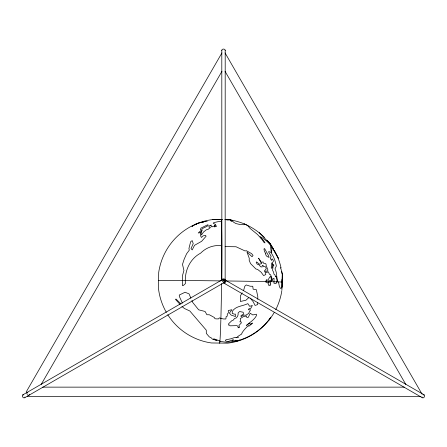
<?xml version="1.0" encoding="UTF-8"?>
<svg xmlns="http://www.w3.org/2000/svg" width="447" height="447" viewBox="0 0 447 447"><rect width="100%" height="100%" fill="white"/><g stroke="black" fill="none" stroke-linecap="round" stroke-linejoin="round"><path stroke-width="0.67" d="M223.506 279.99L223.506 280.962L224.78 281.224C224.232 285.426 220.013 278.118 223.925 279.749L223.506 279.99L224.36 280.979L225.154 280.286L225.204 50.204C224.925 48.673 222.075 48.673 221.796 50.204L221.857 280.286M221.567 283.61L221.5 289.03A62.25 1.302 -89.3 0 1 219.695 343.005L219.354 343.123M221.611 280.224L221.706 272.782A62.25 1.302 -89.3 0 0 221.254 219.583L220.907 219.7M281.901 290.265L282.035 279.431M281.833 282.202L282.174 282.079L282.275 273.955M225.092 246.263A25.194 24.831 -6.8 0 1 226.35 246.621L236.044 246.755L245.017 250.929L246.398 250.711L251.627 253.633L253.069 255.488L252.002 256.746L246.956 251.968L249.264 258.299L249.169 260.21L250.516 263.557L255.969 269.038L257.522 269.345L261.154 272.245L263.585 275.581L265.786 274.564L265.596 272.609L264.691 271.826L264.434 270.888L266.317 268.759L265.395 266.613L263.652 266.708L263.009 265.35L262.322 265.317L262.104 266.988L260.718 266.809L258.606 264.434L257.226 264.216L256.176 262.249L256.639 261.897L259.444 264.222L261.624 263.652L258.578 258.182L261.283 262.21L263.16 261.959L263.188 263.087L265.211 263.462L266.094 264.082L266.038 265.138L267.882 269.904L267.585 271.117L265.434 271.066L266.401 272.463L268.423 271.837L269.468 274.385L270.463 274.57L271.703 277.419L271.854 280.738L272.251 280.682L272.899 278.565L274.028 278.285L273.966 283.297L275.855 283.621L276.425 283.007L276.989 280.593L276.743 278.576L275.95 276.224L275.676 276.844L274.827 274.737L273.905 274.134L273.676 272.385L272.541 270.234L273.251 265.322L273.927 265.272L273.301 264.484L272.849 264.831L272.625 263.473L272.162 267.798L271.681 268.435L271.24 267.479L271.681 263.143L273.313 261.674L273.246 260.238L272.072 258.785L271.597 260.417L270.368 258.595L271.122 256.31L268.479 251.734L270.39 251.896C273.67 255.852 275.296 261.014 276.347 265.993L274.994 268.971C277.559 273.402 275.894 279.157 278.777 283.292L279.358 286.398L280.325 288.393L281.353 287.851L281.912 288.013L282.359 273.95M257.718 302.591L257.69 304.563L255.081 305.457L253.181 301.686L250.197 298.132M257.768 299.3L257.807 296.668L256.338 289.65L253.147 289.198L252.751 286.27L250.231 286.242L246.263 284.946L244.788 286.27L243.621 290.421M282.191 279.638L282.191 286.952M271.273 245.565L272 249.901L271.53 250.214L271.737 252.488L270.949 250.18L270.536 246.146L270.888 245.626C268.105 241.961 264.104 238.759 260.065 236.592C261.372 239.056 264.065 240.246 265.037 242.956L263.886 242.308L262.199 239.687L257.506 234.474L250.236 228.54L247.616 225.545L244.246 223.791L244.096 224.752L239.402 224.383L235.949 223.573L233.496 222.165L233.384 221.706L231.244 221.338L230.093 219.807L227.707 219.628M24.881 397.349L24.948 396.997M29.334 394.779L29.407 394.427M225.148 50.5L225.204 50.204M223.506 280.962L223.925 279.749M221.561 220.891L221.259 221.544L217.885 221.701L213.778 222.651L213.191 223.237L215.728 224.612L214.269 225.534L216.203 225.69L216.46 226.439L214.487 226.897L215.041 226.372L214.348 226.014L211.844 226.903L211.833 226.266L211.057 226.271L210.872 225.534L211.275 225.092L209.682 225.562L208.749 226.908L210.453 227.517L207.766 229.596L206.592 229.618L203.575 231.987L201.491 234.966L201.027 232.77L200.256 233.574L200.608 235.876L201.401 237.463L203.083 235.899L205.385 235.34L206.128 236.212L201.619 241.33L194.518 245.314L192.221 249.907L191.009 248.593L193.221 243.654L192.193 240.592L190.651 241.71L188.936 248.498L189.299 250.158L186.606 253.762L184.175 259.176L182.499 264.378L183.929 270.496L182.549 275.391L182.421 285.616L183.348 285.504L185.438 283.566C184.276 271.497 189.606 258.969 200.608 253.17A25.194 24.831 -6.8 0 1 221.807 245.66M270.821 317.158C263.087 328.461 251.236 336.882 238.05 340.592M26.222 391.902L221.947 52.891M41.174 384.448L221.947 71.341M242.196 292.824L240.413 295.819L240.357 301.479L245.906 300.25L248.85 297.562M269.457 319.398L270.15 318.242M197.529 223.399L196.082 224.657M268.401 320.655L269.111 319.979M22.797 394.88C21.612 395.891 23.032 398.355 24.501 397.836L223.5 282.951C224.97 283.471 226.389 281.012 225.21 280.001C224.942 278.459 222.081 278.453 221.801 279.99L22.797 394.88L23.741 394.908M29.184 395.064L28.351 395.349L27.373 394.718M223.925 280.241L224.26 280.023M224.355 281.47L224.78 281.224M194.601 224.897L197.054 223.517L199.071 223.003M192.975 225.796L191.975 226.361L197.133 223.489L205.855 221.265M200.703 222.584L206.196 221.192L207.184 221.488M158.434 280.627L158.774 280.509A62.25 0.469 0.7 0 1 213.482 280.8L220.924 280.895M236.971 340.888L239.804 340.15L233.764 341.681L226.383 342.251L219.773 341.335L219.879 340.932L214.214 338.927L213.409 339.066L217.074 340.53L212.398 339.144L211.453 338.005L209.257 336.848L206.313 333.395L206.285 330.182L189.83 310.995L184.438 308.514L181.929 306.441M423.259 394.908C425.712 394.181 424.432 398.69 422.499 397.836L223.276 282.755M237.731 340.687L237.039 340.865L237.636 340.698M203.731 221.807L201.418 222.394M236.949 340.871L235.496 341.24L235.927 340.223L231.887 341.117L233.435 339.586L227.769 341.692L225.372 340.793L225.891 339.781L230.758 338.832L234.172 337.664L236.312 337.345L236.1 337.686L238.245 337.681L238.279 337.222L237.463 336.675L241.905 333.87L241.726 333.367C243.559 330.294 245.895 327.791 248.588 325.455L248.85 326.26L252.499 323.265L252.309 322.98L251.192 323.924L249.968 324.259L249.923 323.354L249.51 323.142L246.448 325.422C249.873 322.22 254.125 320.046 256.433 315.694L256.444 314.219L252.773 314.928L250.231 313.246L248.303 317.314L246.778 317.443L246.52 316.057L243.688 316.493L240.223 318.566L240.542 320.778L239.86 321.846L241.101 321.851L241.341 322.93L238.905 325.528L239.603 327.394L237.983 327.807L238.374 327.115L237.094 325.623L230.021 325.818L229.495 324.963L228.54 325.114L228.657 323.701L232.043 320.505L233.127 320.264L234.625 318.404L236.1 318.029C237.636 316.828 238.357 314.917 238.106 313.012L239.536 311.52L243.185 312.246L243.526 314.14L241.011 315.627L241.073 316.66L243.537 315.096L245.844 315.213L248.521 313.543L250.571 309.788L248.336 309.743L248.996 308.709L250.761 308.436L252.343 305.446L249.689 306.346L247.839 303.63C242.71 306.251 235.625 305.916 232.278 311.403L232.25 313.476L234.653 314.224L235.351 314.073L235.541 316.532L231.166 315.118L229.395 313.09L231.932 309.737L228.261 310.509L228.356 312.76L227.283 314.252L227.227 316.202L226.171 316.554L225.858 318.996L223.36 318.962L219.304 317.901L218.516 318.901L215.873 318.867L214.817 318.571L214.448 317.554L209.375 314.772L206.894 314.722L205.061 311.47L198.658 309.821L192.702 302.418L191.925 300.591M42.728 387.136L404.272 387.136M27.418 396.355L420.945 396.355M225.025 219.566L228.255 220.12L228.953 219.6L225.104 219.606L229.277 219.645L232.323 220.483L229.233 219.661L225.148 219.639M215.677 219.538L217.84 219.555M222.243 219.617L212.817 219.505L221.081 219.645M224.31 280.94L229.724 281.007A62.25 0.469 0.7 0 1 282.174 282.079M27.859 392.22L26.87 392.79L26.932 393.952M224.925 279.9L424.203 394.88M224.534 280.587L225.741 281.286M224.103 282.314L225.31 283.012M180.979 303.921L176.051 299.077L175.425 299.322L180.068 304.407M258.981 232.395L270.323 244.034L278.269 258.21M225.053 52.891L422.147 394.276M225.053 71.341L405.826 384.448M278.341 258.176L270.39 243.984L267.217 240.732L270.267 244.028L271.407 246.163M182.454 303.133L179.845 297.562L179.208 295.065L185.064 292.254L189.07 293.886L190.886 298.149M280.481 267.518L280.805 268.653M282.297 273.966L281.001 269.021M221.796 50.204L221.852 50.5M422.052 396.997L422.119 397.349M167.765 314.716A62.25 62.234 70.9 0 0 211.403 342.961L227.652 343.167A62.25 62.234 70.9 0 0 274.151 312.576M166.357 312.38A62.25 62.234 70.9 0 1 158.501 288.689L158.707 272.441A62.25 62.234 70.9 0 1 212.956 219.538M229.87 219.846A62.25 62.234 70.9 0 1 244.844 224.154M245.459 224.422A62.25 62.234 70.9 0 1 258.282 232.043M258.807 232.457A62.25 62.234 70.9 0 1 264.384 237.418M267.619 240.922A62.25 62.234 70.9 0 1 272.1 246.85M272.843 247.99A62.25 62.234 70.9 0 1 273.558 249.152M274.251 250.326A62.25 62.234 70.9 0 1 276.173 253.941M276.76 255.164A62.25 62.234 70.9 0 1 278.095 258.265M278.347 258.891A62.25 62.234 70.9 0 1 281.09 268.004M281.727 271.346A62.25 62.234 70.9 0 1 282.107 274.017M281.8 290.93A62.25 62.234 70.9 0 1 275.777 309.581M266.602 279.856L266.591 280.973L265.831 280.805L265.937 282.325L267.518 282.94L268.53 281.867L268.541 280.755L270.178 280.755L270.541 281.403L270.871 280.515L271.357 281.649L271.1 277.112L270.603 276.408L270.105 276.492L269.899 277.71L269.418 277.632L267.826 280.247L266.602 279.856M270.726 283.974L270.491 285.264L268.764 285.549L268.954 284.326L268.289 284.18L268.194 283.074L268.854 282.057L270.53 282.398L270.726 283.974M265.825 253.684L265.697 254.824L266.926 256.416L269.083 257.422L268.546 255.69L264.557 248.532L263.976 248.973L264.428 251.449L265.825 253.684M201.396 232.043L201.01 232.485L198.233 232.999L199.932 231.429L201.413 230.875L200.34 229.674L200.927 229.261L200.703 228.244L207.631 224.791L208.414 225.182C206.575 227.149 203.72 227.333 201.776 229.222L202.167 230.624L201.139 231.468L201.396 232.043M216.091 219.455L214.8 219.471L222.159 219.566L216.091 219.455"/></g></svg>
